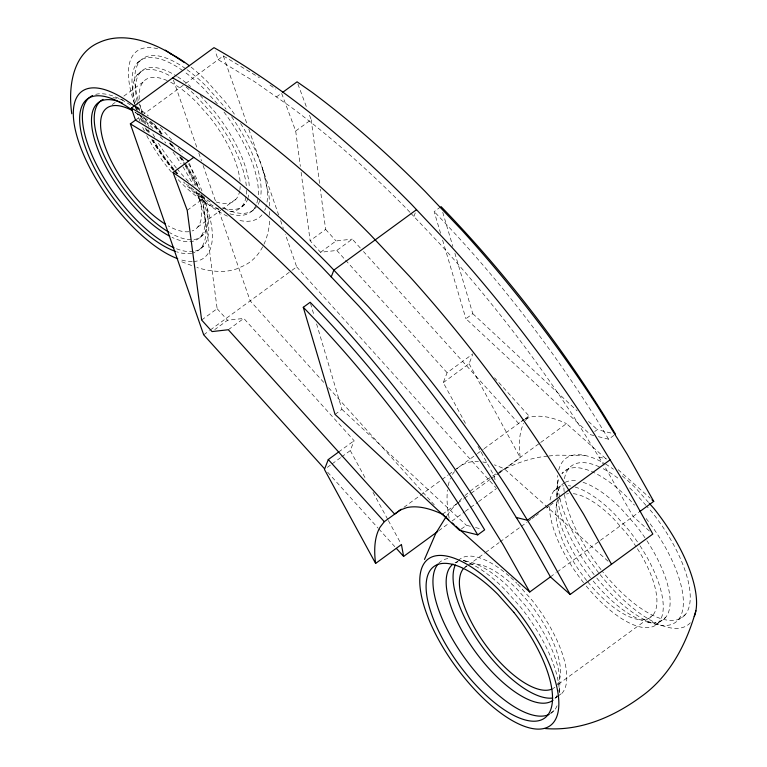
<?xml version="1.0" encoding="UTF-8"?>
<svg xmlns="http://www.w3.org/2000/svg" width="767" height="767" viewBox="0 0 767 767"><rect width="100%" height="100%" fill="white"/><g stroke="black" fill="none" stroke-linecap="round" stroke-linejoin="round"><path stroke-width="0.58" stroke-dasharray="3.83 2.88" d="M269.677 215.316L269.716 210.666M269.754 206.026L268.987 195.374L262.333 168.021M556.938 495.07L557.561 483.737M559.181 692.141L559.364 688.747M269.629 221.126C268.488 239.448 259.812 259.351 241.72 266.619C228.298 273.877 211.021 271.815 196.889 267.51M413.892 216.486L415.772 211.634M341.67 456.883L350.279 450.584L354.114 440.689L243.801 318.42L227.559 320.242L214.789 329.57M465.435 423.336L443.268 382.618L447.113 372.724L472.942 353.836M443.268 382.618L469.097 363.74L472.51 354.939M447.056 515.414L452.674 507.975L458.321 502.078M452.338 474.409L454.524 471.571M525.433 420.546L528.971 415.944L494.552 377.795M459.126 501.234L463.163 497.026M464.965 495.54L474.888 487.361L491.666 476.604M456.643 468.81L462.146 464.764L468.762 462.319A147.513 59.222 53.8 0 1 478.474 461.571M524.139 419.453L518.636 423.499L363.481 251.528M136.977 63.364L139.728 61.35M137.293 74.706L140.045 72.692M112.26 104.58L115.155 102.462M123.832 96.124L143.122 82.021M135.519 120.103L141.281 115.894M142.24 115.194L223.341 55.914L259.419 77.697M276.408 96.93L281.575 93.152L295.698 131.013L300.348 166.41M187.206 210.311L202.699 198.979L201.04 194.53M295.698 131.013L311.191 119.69L309.532 115.232M197.656 227.118L220.8 210.206M221.759 209.496L236.226 198.921M200.724 236.447L203.485 234.434M242.056 206.237L244.807 204.223M201.04 247.789L203.801 245.776M253.388 209.525L256.149 207.512A93.842 37.679 53.8 0 1 222.89 207.847M201.635 320.021L217.138 308.698L202.699 198.979M360.289 247.981L352.293 239.122L336.799 250.445L320.548 252.276L310.127 240.733L325.62 229.4L320.347 189.286M203.686 334.824L209.381 330.663M210.331 329.973L290.981 271.019M291.93 270.329L296.676 266.858L285.305 234.146M320.548 252.276L336.042 240.953L352.293 239.122M228.307 329.743L243.801 318.42M440.574 233.283L434.16 211.644L441.044 206.601M335.035 414.381L341.929 409.348L316.589 323.904M593.821 435.522L590.398 434.668L465.914 318.727L472.798 313.693L454.898 253.311M338.621 452.012L354.114 440.689M327.317 467.371L331.143 464.572M332.101 463.872L340.711 457.583M403.96 507.284L441.389 479.96M442.118 479.404L448.062 475.08M448.791 474.524L453.786 470.9M454.515 470.334L476.671 454.169M477.4 453.604L483.354 449.289M484.082 448.724L524.273 419.376M525.213 418.696L528.971 415.944M442.473 514.254L456.777 503.794M457.736 503.094L463.46 498.914M464.409 498.214L470.133 494.034M471.091 493.334L490.161 479.394M491.12 478.694L496.843 474.514M497.793 473.814L539.757 443.144M540.716 442.454L566.468 423.624L606.544 459.328M495.022 479.816L494.427 476.585L498.253 473.785M499.212 473.086L520.256 457.698A147.513 59.222 53.8 0 1 523.66 423.422M438.724 530.764L449.155 523.132M452.003 521.052L464.342 512.04M465.291 511.34L477.63 502.327M478.579 501.637L496.604 488.454M461.245 529.067L466.413 525.29L470.967 526.43M594.703 431.524L597.292 429.635L612.104 433.326M598.375 436.663L608.634 439.223L613.801 435.445M568.826 468.484L561.933 473.517A93.842 37.679 53.8 0 1 628.815 498.799L634.482 505.185M455.828 562.642L457.554 561.386A84.456 33.911 53.8 0 0 455.828 563.975M553.985 490.899L560.878 485.866M467.237 565.883L463.373 568.702A75.061 30.134 53.8 0 1 466.825 565.787M468.196 565.174L484.591 553.189M485.559 552.489L499.058 542.624M500.026 541.914L520.275 527.111M521.234 526.411L527.025 522.183M527.993 521.474L530.879 519.364M531.847 518.655L534.743 516.536M535.702 515.836L538.597 513.717M546.315 508.08L549.201 505.971M550.169 505.261L553.065 503.152M550.418 576.889L556.19 572.671M557.149 571.971L599.439 541.061M600.398 540.361L638.719 512.356M558.414 684.193L652.918 615.115M555.423 697.951L557.149 696.695M558.012 696.062L562.316 692.917M658.748 622.43L665.641 617.397M550.917 712.821L554.368 710.3M678.354 619.678L685.238 614.645A93.842 37.679 53.8 0 0 651.605 511.666L646.84 506.306M492.654 475.981L498.579 472.251M499.566 471.628C514.504 463.594 530.812 457.698 547.772 456.106M525.52 418.945L530.754 417.008A147.513 59.222 53.8 0 1 566.468 423.624M548.923 455.991L557.005 455.167L585.087 455.493M598.902 457.046L606.735 459.002M475.53 527.571L481.225 528.99M463.383 560.38L468.733 561.78M647.569 622.037L658.268 624.837M181.76 261.787L192.565 265.871M270.013 85.089L275.794 89.116M618.116 469.644L650.186 498.195M649.39 531.004L633.082 516.479L604.569 466.183M608.058 561.204L504.465 468.944A147.513 59.222 53.8 0 0 494.379 464.85M472.798 313.693L577.129 410.853M588.519 421.476L597.292 429.635M341.929 409.348L466.413 525.29M409.904 212.277L404.314 206.381A565.116 226.888 53.8 0 0 291.268 107.303L254.251 81.465L218.173 59.692L215.134 50.938M410.7 213.121L441.418 245.517A565.116 226.888 53.8 0 1 577.302 422.205L603.936 465.166M325.62 229.4L336.042 240.953M336.799 250.445L344.786 259.313M345.591 260.195L447.113 372.724M296.676 266.858L495.808 487.572M323.751 382.388L250.186 300.846L218.413 209.468M328.554 387.709L430.92 501.167M431.716 502.049L434.918 505.597M217.138 308.698L227.559 320.242M327.643 472.213L378.026 528.06M378.821 528.942L394.813 546.67M648.508 502.414L636.572 488.982A103.238 41.447 53.8 0 0 620.992 474.898M646.044 505.415L635.699 493.766A93.842 37.679 53.8 0 0 627.895 486.364M217.377 103.871L203.849 88.656A93.842 37.679 53.8 0 0 184.31 71.724M200.225 95.453L214.539 111.551A84.456 33.911 53.8 0 1 249.285 188.318M160.293 127.226L173.208 141.761M153.803 123.746L162.719 133.774M162.22 133.87L154.253 124.896A93.842 37.679 53.8 0 0 149.076 119.892M161.732 133.957L156.142 127.667A84.456 33.911 53.8 0 0 146.526 118.741M161.453 134.292L158.031 130.438A75.061 30.134 53.8 0 0 134.925 112.001M169.162 142.969L170.753 144.752A75.061 30.134 53.8 0 1 172.863 147.465M152.921 128.511L151.502 126.91A93.842 37.679 53.8 0 0 135.011 112.279M160.265 136.775L165.816 143.026M517.735 584.138L532.039 600.245A84.456 33.911 53.8 0 1 559.9 695.228M608.634 439.223L597.666 421.198A517.524 207.78 53.8 0 0 434.16 211.644M469.097 363.74L520.256 457.698M477.946 446.308L494.427 476.585M350.279 450.584L366.195 479.816M373.011 492.347L387.795 519.489M388.361 520.534L401.438 544.551M297.903 84.054L307.04 108.55M189.411 163.342L198.96 188.96M223.341 55.914L246.869 123.602M248.834 129.24L278.642 214.971M280.597 220.608L283.349 228.508M173.428 80.056L196.851 147.427M198.806 153.074L201.548 160.965M203.121 165.48L216.064 202.699M442.741 212.306L452.875 246.475M442.607 240.119L465.914 318.727M310.51 303.396L314.221 315.937M311.191 119.69L319.724 184.569M301.124 172.307L310.127 240.733M449.165 518.013A147.513 59.222 53.8 0 1 447.516 489.95M448.235 485.549A147.513 59.222 53.8 0 1 450.44 478.282M482.769 461.993A147.513 59.222 53.8 0 1 489.068 463.268M188.461 181.405A93.842 37.679 53.8 0 1 177.215 169.028M176.429 168.098A93.842 37.679 53.8 0 1 157.858 142.355M154.752 137.207A93.842 37.679 53.8 0 1 151.808 132.01M149.086 126.843A93.842 37.679 53.8 0 1 144.436 117.025M142.557 112.548A93.842 37.679 53.8 0 1 139.402 103.9M138.319 100.381A93.842 37.679 53.8 0 1 186.045 68.982M187.062 69.711A93.842 37.679 53.8 0 1 206.611 86.642L222.507 104.533A93.842 37.679 53.8 0 1 226.073 109.125M231.586 116.728A93.842 37.679 53.8 0 1 260.521 197.282M259.658 200.829A93.842 37.679 53.8 0 1 256.763 206.716M188.874 231.701A75.061 30.134 53.8 0 1 168.232 225.881M179.631 156.871A75.061 30.134 53.8 0 1 184.665 164.79M185.278 165.825A75.061 30.134 53.8 0 1 195.249 185.815M197.915 193.092A75.061 30.134 53.8 0 1 192.105 230.972M256.101 205A93.842 37.679 53.8 0 1 229.141 213.581M218.969 209.266A93.842 37.679 53.8 0 1 186.515 184.243M176.822 173.812A93.842 37.679 53.8 0 1 174.454 171.041M173.678 170.111A93.842 37.679 53.8 0 1 151.991 139.22M147.935 131.953A93.842 37.679 53.8 0 1 146.324 128.856M143.199 122.413A93.842 37.679 53.8 0 1 139.805 114.561M137.734 109.096A93.842 37.679 53.8 0 1 136.651 105.913M135.558 102.394A93.842 37.679 53.8 0 1 183.294 70.995M224.022 112.068A93.842 37.679 53.8 0 1 258.172 196.314M257.77 199.295A93.842 37.679 53.8 0 1 256.523 203.945M247.856 198.548A84.456 33.911 53.8 0 1 222.67 207.771M210.12 201.922A84.456 33.911 53.8 0 1 188.097 184.857M177.34 173.716A84.456 33.911 53.8 0 1 174.953 170.983M174.167 170.053A84.456 33.911 53.8 0 1 153.141 140.227M149.153 132.969A84.456 33.911 53.8 0 1 147.59 129.891M144.589 123.506A84.456 33.911 53.8 0 1 141.55 116.085M139.757 110.985A84.456 33.911 53.8 0 1 137.408 102.663M137.149 101.512A84.456 33.911 53.8 0 1 176.64 76.154M177.599 76.767A84.456 33.911 53.8 0 1 190.609 86.518M248.748 195.019A84.456 33.911 53.8 0 1 248.201 197.416M193.37 251.442A93.842 37.679 53.8 0 1 175.125 248.211M95.722 94.36A93.842 37.679 53.8 0 1 131.665 105.827M135.73 108.722A93.842 37.679 53.8 0 1 137.763 110.266M170.159 142.796A93.842 37.679 53.8 0 1 175.125 149.268M180.561 156.928A93.842 37.679 53.8 0 1 184.387 162.729M186.304 165.797A93.842 37.679 53.8 0 1 198.097 187.848M200.964 194.578A93.842 37.679 53.8 0 1 195.451 251.03M202.335 195.345A103.238 41.447 53.8 0 1 193.399 261.528M192.239 261.576A103.238 41.447 53.8 0 1 179.794 259.438M135.932 107.361A103.238 41.447 53.8 0 1 141.991 112.404M172.019 144.56A103.238 41.447 53.8 0 1 175.557 149.249M181.693 157.916A103.238 41.447 53.8 0 1 184.262 161.808M185.518 163.745A103.238 41.447 53.8 0 1 199.851 189.775M261.978 214.827A103.238 41.447 53.8 0 1 237.933 220.043M227.425 216.179A103.238 41.447 53.8 0 1 183.534 181.961M173.198 170.149A103.238 41.447 53.8 0 1 150.85 138.204M146.737 130.936A103.238 41.447 53.8 0 1 145.088 127.83M141.972 121.608A103.238 41.447 53.8 0 1 138.434 113.794M136.631 109.384A103.238 41.447 53.8 0 1 134.992 105.06M134.618 103.986A103.238 41.447 53.8 0 1 158.942 49.088M191.041 67.084A103.238 41.447 53.8 0 1 207.474 81.848L224.971 101.541A103.238 41.447 53.8 0 1 235.469 115.692M240.617 123.468A103.238 41.447 53.8 0 1 265.938 207.138M265.574 208.25A103.238 41.447 53.8 0 1 264.73 210.359M245.996 197.033A84.456 33.911 53.8 0 1 227.789 211.452M218.844 209.42A84.456 33.911 53.8 0 1 176.199 177.522M171.415 172.067A84.456 33.911 53.8 0 1 146.392 134.982M144.33 130.889A84.456 33.911 53.8 0 1 142.317 126.593M140.025 121.253A84.456 33.911 53.8 0 1 136.996 112.998M135.548 108.195A84.456 33.911 53.8 0 1 134.656 104.676M134.398 103.526A84.456 33.911 53.8 0 1 171.041 76.46M186.103 87.064A84.456 33.911 53.8 0 1 197.474 97.467L211.788 113.564A84.456 33.911 53.8 0 1 246.504 189.113M246.533 190.331A84.456 33.911 53.8 0 1 246.303 194.933M203.773 196.151A84.456 33.911 53.8 0 1 169.737 232.679M112.979 97.697A84.456 33.911 53.8 0 1 124.091 100.535M136.267 106.977A84.456 33.911 53.8 0 1 148.405 115.98M178.145 148.204A84.456 33.911 53.8 0 1 182.201 153.927M188.548 163.793A84.456 33.911 53.8 0 1 201.98 191.041M239.726 190.743A75.061 30.134 53.8 0 1 215.172 201.596M177.877 173.601A75.061 30.134 53.8 0 1 153.707 140.198M149.373 131.953A75.061 30.134 53.8 0 1 148.347 129.796M145.96 124.398A75.061 30.134 53.8 0 1 142.854 116.047M142.489 114.897A75.061 30.134 53.8 0 1 139.997 104.878M139.268 99.259A75.061 30.134 53.8 0 1 168.452 81.149M170.648 82.232A75.061 30.134 53.8 0 1 196.601 102.251L209.324 116.565A75.061 30.134 53.8 0 1 240.071 181.683M240.176 186.477A75.061 30.134 53.8 0 1 239.889 189.737M199.219 193.054A84.456 33.911 53.8 0 1 172.009 237.339M170.456 143.774A84.456 33.911 53.8 0 1 173.994 148.347M180.101 156.899A84.456 33.911 53.8 0 1 183.255 161.712M184.54 163.755A84.456 33.911 53.8 0 1 196.649 186.707M191.673 253.273A93.842 37.679 53.8 0 1 176.793 251.844M173.064 152.221A93.842 37.679 53.8 0 1 181.012 163.774M182.91 166.784A93.842 37.679 53.8 0 1 193.217 185.355M195.844 190.993A93.842 37.679 53.8 0 1 192.699 253.043M685.238 614.645A93.842 37.679 53.8 0 1 602.459 571.463M601.031 569.641A93.842 37.679 53.8 0 1 563.85 486.048M564.445 478.704A93.842 37.679 53.8 0 1 600.925 467.582M603.245 468.742A93.842 37.679 53.8 0 1 619.209 479.126M470.046 564.502A75.061 30.134 53.8 0 1 516.862 588.922L529.585 603.236A75.061 30.134 53.8 0 1 556.487 685.602M554.896 687.213A75.061 30.134 53.8 0 1 553.036 688.507M646.15 518.511A93.842 37.679 53.8 0 1 678.047 620.043A93.842 37.679 53.8 0 1 595.576 576.496M594.147 574.675A93.842 37.679 53.8 0 1 559.229 478.042M646.926 540.735A84.456 33.911 53.8 0 1 662.688 620.091A84.456 33.911 53.8 0 1 591.146 578.539M590.437 577.637A84.456 33.911 53.8 0 1 556.401 501.771M556.631 497.169A84.456 33.911 53.8 0 1 564.205 482.913M565.183 482.357A84.456 33.911 53.8 0 1 577.656 480.976M583.016 482.318A84.456 33.911 53.8 0 1 621.059 508.617L635.364 524.724A84.456 33.911 53.8 0 1 646.303 539.776M438.676 563.304A93.842 37.679 53.8 0 1 449.481 558.347M463.278 560.437A93.842 37.679 53.8 0 1 504.82 589.42L520.726 607.32A93.842 37.679 53.8 0 1 559.335 692.726M557.072 705.774A93.842 37.679 53.8 0 1 550.188 713.866M690.348 622.785A103.238 41.447 53.8 0 1 600.005 574.454M598.567 572.633A103.238 41.447 53.8 0 1 559.91 498.387M559.642 497.217A103.238 41.447 53.8 0 1 557.762 475.454M558.712 470.008A103.238 41.447 53.8 0 1 604.636 463.527M605.594 464.093A103.238 41.447 53.8 0 1 613.456 469.212M640.042 545.778A84.456 33.911 53.8 0 1 656.207 624.846A84.456 33.911 53.8 0 1 585.777 585.461M583.543 582.671A84.456 33.911 53.8 0 1 549.508 506.805M550.044 500.103A84.456 33.911 53.8 0 1 563.592 485.779M568.251 485.693A84.456 33.911 53.8 0 1 570.763 486.01M575.087 487.026A84.456 33.911 53.8 0 1 614.166 513.65L628.48 529.757A84.456 33.911 53.8 0 1 639.41 544.81M454.965 562.911A84.456 33.911 53.8 0 1 458.167 561.693M464.927 561.204A84.456 33.911 53.8 0 1 510.841 589.171L525.155 605.278A84.456 33.911 53.8 0 1 558.817 691.134M557.149 695.362A84.456 33.911 53.8 0 1 553.879 699.562M558.98 695.861A84.456 33.911 53.8 0 1 554.809 697.634M458.292 560.543A84.456 33.911 53.8 0 1 509.873 576.736M510.755 577.513A84.456 33.911 53.8 0 1 516.872 583.284M637.396 548.693A75.061 30.134 53.8 0 1 650.167 617.608A75.061 30.134 53.8 0 1 587.474 581.52M586.717 580.581A75.061 30.134 53.8 0 1 559.814 498.214M566.487 494.015A75.061 30.134 53.8 0 1 568.587 493.632M573.313 493.67A75.061 30.134 53.8 0 1 613.303 518.434L626.016 532.749A75.061 30.134 53.8 0 1 636.169 546.785"/><path stroke-width="1.15" d="M695.88 610.705C686.59 643.695 669.936 676.111 641.413 696.446C613.705 716.877 580.293 731.373 545.222 728.545M331.239 276.897L333.866 270.109L416.529 209.688M338.621 452.012L328.286 459.567L324.451 469.471L375.609 563.429L401.438 544.551L403.615 556.42L437.775 531.454M424.506 559.421L435.877 533.18L446.356 516.344M401.323 509.24L384.315 521.675L380.01 527.274A147.513 59.222 53.8 0 0 375.609 563.429M131.33 108.08L213.993 47.659A595.844 239.227 53.8 0 1 411.495 204.348L450.785 246.063A595.844 239.227 53.8 0 1 594.252 434.036L624.904 483.958L652.822 534.062L570.159 594.473L550.418 576.889L523.794 529.642L494.638 482.616A565.116 226.888 53.8 0 0 358.755 305.928L321.651 266.791A565.116 226.888 53.8 0 0 208.605 167.714L171.587 141.885L135.519 120.103L131.33 108.08A595.844 239.227 53.8 0 1 328.832 264.759L368.122 306.474A595.844 239.227 53.8 0 1 511.599 494.447L542.25 544.369L570.159 594.473M324.441 468.666L203.686 334.824L130.352 123.88L135.519 120.103M448.705 519.805L442.473 514.254A147.513 59.222 53.8 0 0 406.769 507.629L400.153 510.074L394.65 514.12L228.307 329.743L212.056 331.574L201.635 320.021L187.206 210.311L173.083 172.45L193.744 157.34M282.486 92.491L297.069 81.829L311.929 92.193A565.116 226.888 53.8 0 1 424.976 191.28L462.079 230.416A565.116 226.888 53.8 0 1 597.963 407.095L627.118 454.122L653.743 501.369L639.659 511.666M303.281 307.299L310.175 302.265A517.524 207.78 53.8 0 1 473.68 511.819L484.648 529.844L477.755 534.877L459.529 530.333L335.035 414.381L303.281 307.299A517.524 207.78 53.8 0 1 466.796 516.853L477.755 534.877M610.101 459.836L527.437 520.256L516.249 517.466M455.838 526.152L529.757 591.99L550.418 576.889M171.77 54.323C150.898 41.428 122.643 31.581 99.058 42.521C72.021 54.006 68.09 88.215 71.782 113.765M130.352 123.88L166.42 145.663L188.577 161.118M165.327 50.143L184.454 62.597M173.083 172.45L187.944 182.814A565.116 226.888 53.8 0 1 300.99 281.901L338.094 321.037A565.116 226.888 53.8 0 1 473.977 497.716L503.133 544.743L529.757 591.99M651.96 499.787L653.743 501.369M452.271 522.979L454.054 524.561M328.286 459.567L384.315 521.675M396.414 548.443L403.615 556.42M649.304 503.315L654.059 508.665A103.238 41.447 53.8 0 1 694.269 616.457M615.518 434.18L604.559 416.155A517.524 207.78 53.8 0 0 441.044 206.601M611.491 564.263L583.572 514.158L552.921 464.246A595.844 239.227 53.8 0 0 409.453 276.273L370.164 234.549A595.844 239.227 53.8 0 0 172.661 77.87M169.747 236.207A84.456 33.911 53.8 0 1 96.652 146.075A84.456 33.911 53.8 0 1 122.442 103.008M173.994 247.731A93.842 37.679 53.8 0 1 98.569 168.625A93.842 37.679 53.8 0 1 92.539 95.53M168.788 232.133A84.456 33.911 53.8 0 1 106.249 160.092A84.456 33.911 53.8 0 1 103.027 99.394M165.327 224.165A75.061 30.134 53.8 0 1 103.392 141.349A75.061 30.134 53.8 0 1 132.077 110.429M177.714 258.709A103.238 41.447 53.8 0 1 76.959 136.286A103.238 41.447 53.8 0 1 134.225 106.028M175.71 251.49A93.842 37.679 53.8 0 1 83.699 142.298A93.842 37.679 53.8 0 1 131.953 109.988M169.555 53.211A103.238 41.447 53.8 0 1 189.334 65.751M553.007 700.271A84.456 33.911 53.8 0 1 475.914 652.525A84.456 33.911 53.8 0 1 453.076 564.1M552.71 698.037A84.456 33.911 53.8 0 1 482.616 647.233A84.456 33.911 53.8 0 1 455.339 564.943M552.019 689.025A75.061 30.134 53.8 0 1 486.019 645.488A75.061 30.134 53.8 0 1 463.373 568.702M549.21 714.384A93.842 37.679 53.8 0 1 466.595 660.627A93.842 37.679 53.8 0 1 437.947 564.138M516.296 609.362L498.799 589.67A103.238 41.447 53.8 0 0 422.838 601.807A103.238 41.447 53.8 0 0 535.884 729.014A103.238 41.447 53.8 0 0 516.296 609.362M513.842 612.354L497.936 594.454A93.842 37.679 53.8 0 0 428.887 605.489A93.842 37.679 53.8 0 0 531.636 721.124A93.842 37.679 53.8 0 0 513.842 612.354"/></g></svg>
